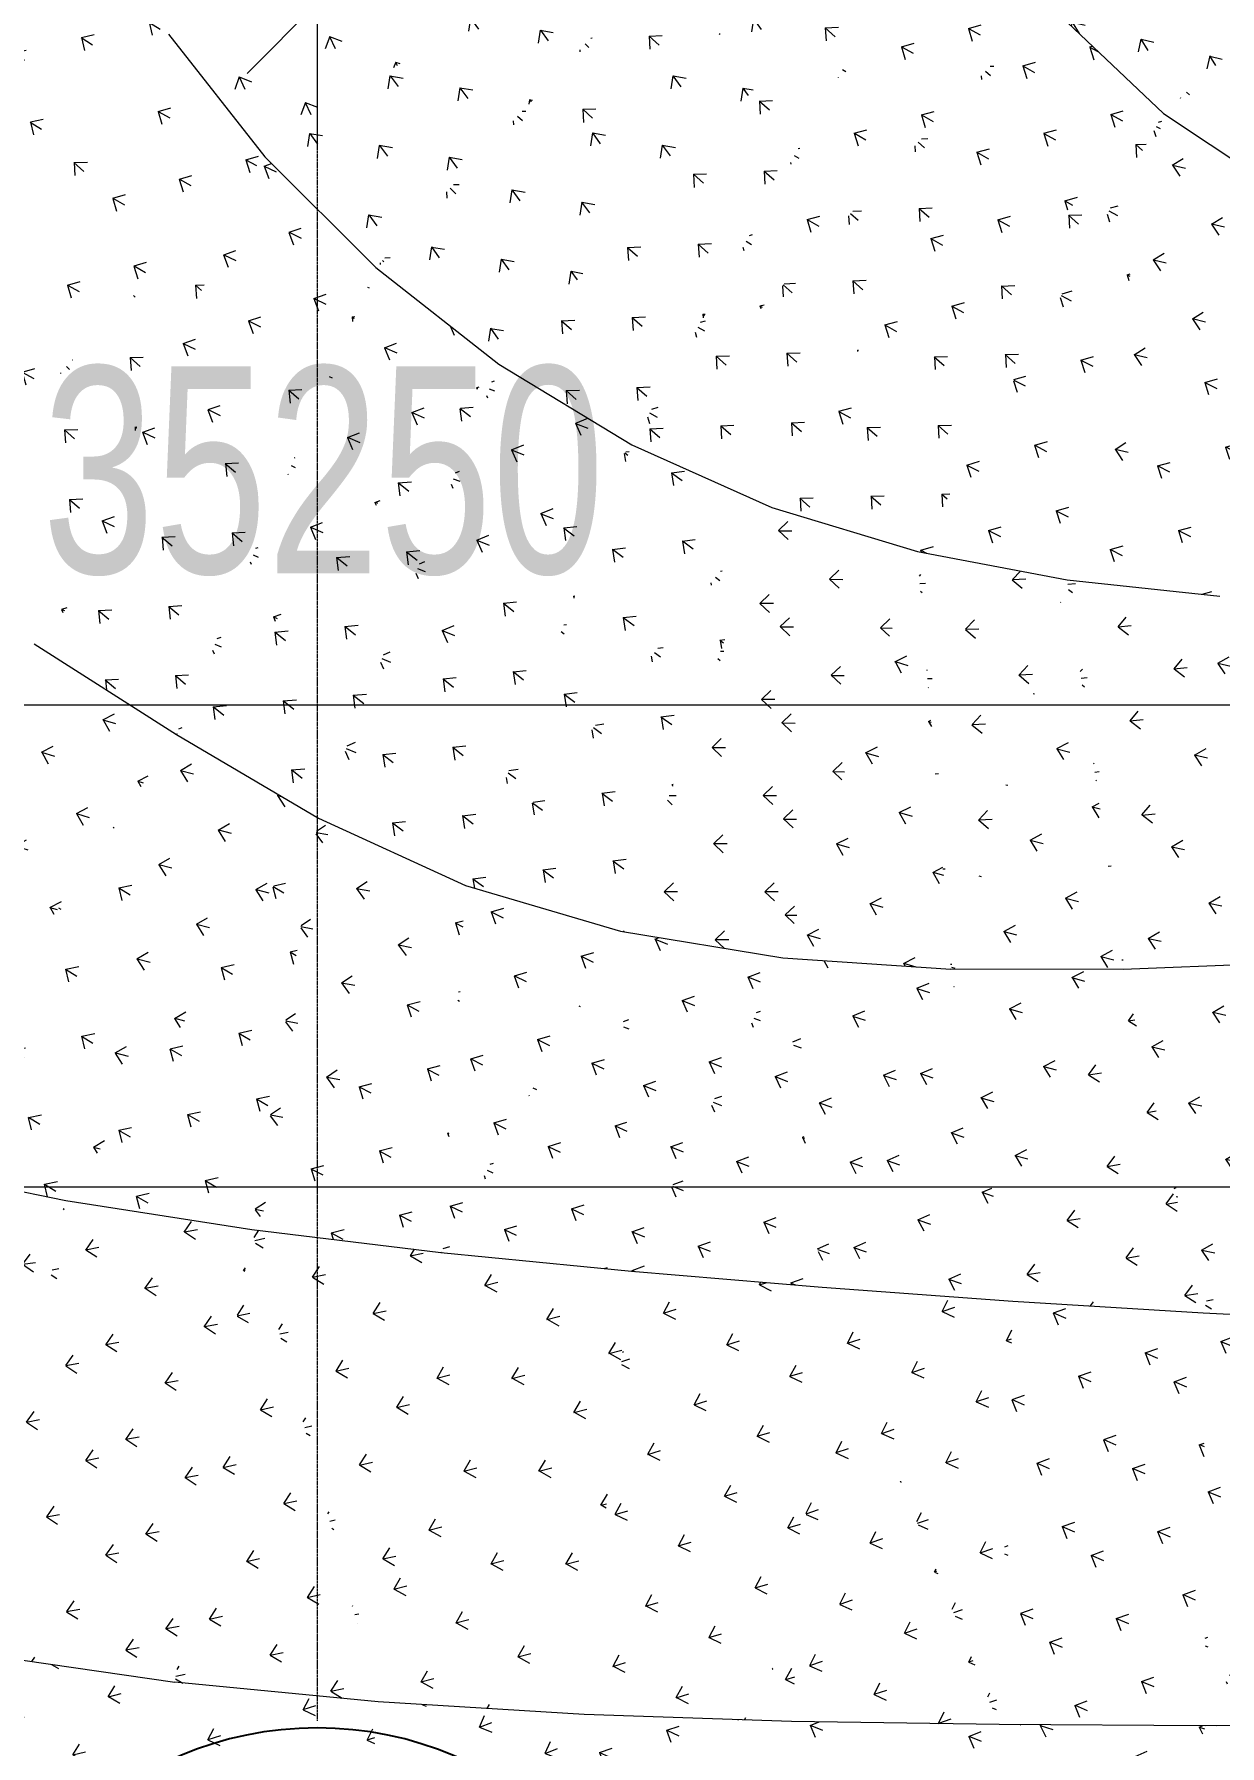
# Model space of a CAD drawing. Header units: millimetres. Extents: x 15878 to 679837, y -72324 to 391440.
# Drawn here: x 57305 to 61535, y -18568 to -12462 of the extents above; entities that cross this region are included whole.
import ezdxf

# ---------------------------------------------------------------- set-up
doc = ezdxf.new("R2010")
doc.units = ezdxf.units.MM
doc.linetypes.add('Grid Line__1_200_', pattern=[10.5, 6, -1.5, 1.5, -1.5])
for name, color, linetype, lineweight in [('A-ANNO-DIMS', 211, 'Continuous', 5), ('A-ANNO-DIMS-500', 211, 'Continuous', 5), ('A-ANNO-NOTE', 131, 'Continuous', 25), ('A-FLOR', 192, 'Continuous', 5), ('A-FLOR-PATT', 8, 'Continuous', 5), ('S-GRID', 1, 'Continuous', 5)]:
    doc.layers.add(name, color=color, linetype=linetype, lineweight=lineweight)
doc.styles.add('Arial', font='arial.ttf', dxfattribs={"width": 0.7, "height": 737.649701})
doc.dimstyles.new('Linear_-_1_5mm_Arial', dxfattribs={"dimscale": 304.8, "dimtxt": 750, "dimasz": 1.64042, "dimexe": 1.64042, "dimexo": 0.0625, "dimgap": 0.82021, "dimtad": 1, "dimdec": 0, "dimzin": 0, "dimdsep": 46, "dimtxsty": 'Arial', "dimblk1": 'OBLIQUE', "dimblk2": 'OBLIQUE', "dimsah": 1, "dimcen": 0.09, "dimadec": 0, "dimazin": 0, "dimtfac": 1, "dimtdec": 4, "dimtix": 1, "dimtmove": 0, "dimatfit": 3, "dimfxl": 1.64042, "dimfxlon": 1, "dimtvp": 1, "dimtolj": 1, "dimtzin": 0, "dimarcsym": 2})

# ---------------------------------------------------------------- blocks, each defined once
blk = doc.blocks.new('DIMBLOCK15-1_F')
at = {"layer": 'A-ANNO-DIMS-500'}
for p, q in [((40689.3, -14353.8), (40689.3, -15353.8)), ((40689.3, -14853.8), (40689.3, -14353.8)), ((75939.3, -14353.8), (75939.3, -15353.8)), ((75939.3, -14853.8), (75939.3, -14353.8)), ((40689.3, -14853.8), (40939.3, -14603.8)), ((75939.3, -14853.8), (76189.3, -14603.8)), ((40689.3, -14853.8), (40439.3, -15103.8)), ((40689.3, -14853.8), (75939.3, -14853.8)), ((75939.3, -14853.8), (75689.3, -15103.8))]:
    blk.add_line(p, q, dxfattribs=at)
at = {"layer": 'A-ANNO-DIMS-500', "color": 0, "insert": (57333.5, -13646.9), "char_height": 737.65, "width": 2353.846, "attachment_point": 1, "line_spacing_factor": 0.938532, "style": 'Arial'}
blk.add_mtext('35250', dxfattribs=at)
blk = doc.blocks.new('_Oblique')
at = {"color": 0, "linetype": 'ByBlock', "lineweight": -2}
blk.add_line((-0.5, -0.5), (0.5, 0.5), dxfattribs=at)
blk = doc.blocks.new('DIMBLOCK19-1_F')
at = {"layer": 'A-ANNO-DIMS-500'}
for p, q in [((49501.8, -11851.2), (49501.8, -12851.2)), ((49501.8, -12351.2), (49501.8, -11851.2)), ((58314.3, -11851.2), (58314.3, -12851.2)), ((58314.3, -12351.2), (58314.3, -11851.2)), ((49501.8, -12351.2), (49751.8, -12101.2)), ((58314.3, -12351.2), (58564.3, -12101.2)), ((49501.8, -12351.2), (49251.8, -12601.2)), ((49501.8, -12351.2), (58314.3, -12351.2)), ((58314.3, -12351.2), (58064.3, -12601.2))]:
    blk.add_line(p, q, dxfattribs=at)
at = {"layer": 'A-ANNO-DIMS-500', "color": 0, "insert": (53400.4, -11144.3), "char_height": 737.65, "width": 1218.462, "attachment_point": 1, "line_spacing_factor": 0.938532, "style": 'Arial'}
blk.add_mtext('EQ', dxfattribs=at)
blk = doc.blocks.new('DIMBLOCK20-1_F')
at = {"layer": 'A-ANNO-DIMS-500'}
for p, q in [((58314.3, -11851.2), (58314.3, -12851.2)), ((58314.3, -12351.2), (58314.3, -11851.2)), ((67126.8, -11851.2), (67126.8, -12851.2)), ((67126.8, -12351.2), (67126.8, -11851.2)), ((58314.3, -12351.2), (58564.3, -12101.2)), ((67126.8, -12351.2), (67376.8, -12101.2)), ((58314.3, -12351.2), (58064.3, -12601.2)), ((58314.3, -12351.2), (67126.8, -12351.2)), ((67126.8, -12351.2), (66876.8, -12601.2))]:
    blk.add_line(p, q, dxfattribs=at)
at = {"layer": 'A-ANNO-DIMS-500', "color": 0, "insert": (62212.9, -11144.3), "char_height": 737.65, "width": 1218.462, "attachment_point": 1, "line_spacing_factor": 0.938532, "style": 'Arial'}
blk.add_mtext('EQ', dxfattribs=at)
blk = doc.blocks.new('DIMBLOCK22-1_F')
at = {"layer": 'A-ANNO-DIMS-500'}
for p, q in [((40689.3, -16073.8), (40689.3, -17073.8)), ((40689.3, -16573.8), (40689.3, -16073.8)), ((88339.3, -16073.8), (88339.3, -17073.8)), ((88339.3, -16573.8), (88339.3, -16073.8)), ((40689.3, -16573.8), (40939.3, -16323.8)), ((88339.3, -16573.8), (88589.3, -16323.8)), ((40689.3, -16573.8), (40439.3, -16823.8)), ((40689.3, -16573.8), (88339.3, -16573.8)), ((88339.3, -16573.8), (88089.3, -16823.8))]:
    blk.add_line(p, q, dxfattribs=at)
at = {"layer": 'A-ANNO-DIMS-500', "color": 0, "insert": (63533.5, -15366.9), "char_height": 737.65, "width": 2353.846, "attachment_point": 1, "line_spacing_factor": 0.938532, "style": 'Arial'}
blk.add_mtext('47650', dxfattribs=at)
blk = doc.blocks.new('DLN_Generic Grid Head - Scale-1_500-2074307-1_F')
at = {"layer": 'A-ANNO-NOTE'}
for start, end in [(360, 180), (180, 360)]:
    blk.add_arc((0, 2.5), 2.5, start, end, dxfattribs=at)

msp = doc.modelspace()

# ---------------------------------------------------------------- hatches: boundary and pattern name
at = {"layer": 'A-FLOR-PATT'}
h = msp.add_hatch(dxfattribs=at)
h.set_pattern_fill('FP_1399', color=256, style=0, pattern_type=2)
h.set_pattern_definition([(301.924, (63306.94, 44218.64), (245.3747, -60.5412), [47.563, -311.178]), (257.144, (63306.94, 44218.64), (245.376, -60.5391), [46.915, -203.298]), (346.141, (63306.94, 44218.64), (55.6718, 243.9413), [47.387, -205.346])])
h.paths.add_polyline_path([(61333.5, -12744.9), (63143.5, -11065.3), (60923.2, -12356)], flags=0)
h = msp.add_hatch(dxfattribs=at)
h.set_pattern_fill('FP_1398', color=256, style=0, pattern_type=2)
h.set_pattern_definition([(314.278, (49215.55, 47742.82), (252.376, -6.7198), [47.579, -311.285]), (269.58, (49215.55, 47742.82), (252.3755, -6.7162), [46.916, -203.303]), (358.475, (49215.55, 47742.82), (1.8376, 250.2127), [47.337, -205.128])])
h.paths.add_polyline_path([(61794.2, -13050.3), (63143.5, -11065.3), (61333.5, -12744.9)], flags=0)
h = msp.add_hatch(dxfattribs=at)
h.set_pattern_fill('FP_1269', color=256, style=0, pattern_type=2)
h.set_pattern_definition([(294.571, (71119.71, 44145.12), (235.8405, -91.0594), [47.578, -311.275]), (249.79, (71119.7, 44145.12), (235.8416, -91.0564), [47.013, -203.723]), (338.888, (71119.7, 44145.12), (86.6236, 235.2974), [47.402, -205.408])])
h.paths.add_polyline_path([(58127.9, -12898.8), (60296.6, -11402.4), (57784.3, -12461.6)], flags=0)
h = msp.add_hatch(dxfattribs=at)
h.set_pattern_fill('FP_1274', color=256, style=0, pattern_type=2)
h.set_pattern_definition([(305.952, (58360.53, 49290.75), (248.826, -42.56957), [47.603, -311.44]), (261.284, (58360.53, 49290.75), (248.8253, -42.5718), [47.058, -203.919]), (350.291, (58360.53, 49290.75), (38.0327, 248.0782), [47.333, -205.108])])
h.paths.add_polyline_path([(58523.5, -13293.5), (60296.6, -11402.4), (58127.9, -12898.8)], flags=0)
h = msp.add_hatch(dxfattribs=at)
h.set_pattern_fill('FP_1272', color=256, style=0, pattern_type=2)
h.set_pattern_definition([(317.05, (43473.82, 53052.17), (249.8257, 8.40606), [47.532, -310.975]), (272.851, (43473.82, 53052.17), (249.826, 8.4075), [47.436, -205.556]), (1.927, (43473.82, 53052.17), (-12.5817, 252.6788), [46.869, -203.099])])
h.paths.add_polyline_path([(58523.5, -13293.5), (60574, -11902.2), (60296.6, -11402.4), (58893.6, -12898.8)], flags=0)
h = msp.add_hatch(dxfattribs=at)
h.set_pattern_fill('FP_1273', color=256, style=0, pattern_type=2)
h.set_pattern_definition([(305.976, (58494.61, 47911.88), (248.98, -43.38837), [47.545, -311.064]), (261.176, (58494.6, 47911.88), (248.9802, -43.388), [46.833, -202.944]), (350.115, (58494.6, 47911.88), (38.315, 246.8217), [47.387, -205.345])])
h.paths.add_polyline_path([(58962.6, -13638.4), (60574, -11902.2), (58523.5, -13293.5), (58954.9, -13632.4)], flags=0)
h = msp.add_hatch(dxfattribs=at)
h.set_pattern_fill('FP_1235', color=256, style=0, pattern_type=2)
h.set_pattern_definition([(318.463, (43760.83, 50649.28), (251.92, 11.56396), [47.59, -311.356]), (273.842, (43760.83, 50649.28), (251.9203, 11.564), [46.902, -203.242]), (2.628, (43760.83, 50649.28), (-16.7603, 249.582), [47.285, -204.901])])
h.paths.add_polyline_path([(59436.6, -13926.3), (60574, -11902.2), (58962.6, -13638.4)], flags=0)
h = msp.add_hatch(dxfattribs=at)
h.set_pattern_fill('FP_1270', color=256, style=0, pattern_type=2)
h.set_pattern_definition([(330.257, (26801.15, 50979.54), (239.4758, 65.397), [47.432, -310.324]), (286.327, (26801.15, 50979.54), (239.4752, 65.3963), [47.454, -205.636]), (15.274, (26801.15, 50979.54), (-71.1485, 242.8844), [46.546, -201.699])])
h.paths.add_polyline_path([(59436.6, -13926.3), (60923.2, -12356), (60574, -11902.2), (59598.4, -13638.4)], flags=0)
h = msp.add_hatch(dxfattribs=at)
h.set_pattern_fill('FP_1079', color=256, style=0, pattern_type=2)
h.set_pattern_definition([(327.685, (29768.66, 55014.03), (241.8779, 55.18665), [47.37, -309.918]), (283.714, (29768.66, 55014.03), (241.87776, 55.1887), [47.514, -205.893]), (12.853, (29768.66, 55014.03), (-60.0766, 246.1823), [46.518, -201.576])])
h.paths.add_polyline_path([(56216.1, -14056.2), (57784.3, -12461.6), (57501, -11989.2), (56335.2, -13864.6)], flags=0)
h = msp.add_hatch(dxfattribs=at)
h.set_pattern_fill('FP_1234', color=256, style=0, pattern_type=2)
h.set_pattern_definition([(318.587, (44468.94, 48832.94), (252.26574, 10.71755), [47.499, -310.758]), (273.791, (44468.94, 48832.94), (252.2663, 10.7186), [46.545, -201.696]), (2.433, (44468.94, 48832.94), (-16.4129, 247.6985), [47.343, -205.151])])
h.paths.add_polyline_path([(59936.9, -14149.9), (60923.2, -12356), (59436.6, -13926.3), (59852.6, -14112.2)], flags=0)
h = msp.add_hatch(dxfattribs=at)
h.set_pattern_fill('FP_1271', color=256, style=0, pattern_type=2)
h.set_pattern_definition([(331.091, (26284.85, 49160.07), (238.90276, 67.40053), [47.529, -310.96]), (287.288, (26284.85, 49160.07), (238.9024, 67.3997), [47.267, -204.823]), (15.755, (26284.85, 49160.07), (-74.9145, 240.7006), [46.543, -201.685])])
h.paths.add_polyline_path([(59936.9, -14149.9), (61333.5, -12744.9), (60923.2, -12356), (60059.8, -13926.3)], flags=0)
h = msp.add_hatch(dxfattribs=at)
h.set_pattern_fill('FP_1076', color=256, style=0, pattern_type=2)
h.set_pattern_definition([(317.389, (45910.45, 52209.38), (252.5053, 5.7836), [47.509, -310.829]), (272.587, (45910.45, 52209.38), (252.5051, 5.78705), [46.62, -202.018]), (1.313, (45910.45, 52209.38), (-11.2235, 248.384), [47.357, -205.215])])
h.paths.add_polyline_path([(56779, -14324.1), (57784.3, -12461.6), (56216.1, -14056.2), (56469.9, -14177)], flags=0)
h = msp.add_hatch(dxfattribs=at)
h.set_pattern_fill('FP_1080', color=256, style=0, pattern_type=2)
h.set_pattern_definition([(331.101, (25601.58, 52727.86), (237.321, 68.6641), [47.387, -310.026]), (287.386, (25601.58, 52727.86), (237.3219, 68.6615), [47.428, -205.519]), (16.137, (25601.58, 52727.86), (-75.5858, 241.38985), [46.323, -200.732])])
h.paths.add_polyline_path([(56779, -14324.1), (58127.9, -12898.8), (57784.3, -12461.6), (56923.6, -14056.2)], flags=0)
h = msp.add_hatch(dxfattribs=at)
h.set_pattern_fill('FP_1233', color=256, style=0, pattern_type=2)
h.set_pattern_definition([(318.256, (46385.12, 46320.46), (252.8476, 7.4909), [47.283, -309.35]), (273.096, (46385.12, 46320.46), (252.8474, 7.493), [45.993, -199.304]), (1.697, (46385.12, 46320.46), (-13.2464, 244.93915), [47.43, -205.529])])
h.paths.add_polyline_path([(60456, -14306.9), (61333.5, -12744.9), (59936.9, -14149.9)], flags=0)
h = msp.add_hatch(dxfattribs=at)
h.set_pattern_fill('FP_1236', color=256, style=0, pattern_type=2)
h.set_pattern_definition([(332.858, (29255.56, 45994.37), (241.73618, 70.3552), [47.461, -310.513]), (288.198, (29255.56, 45994.37), (241.7367, 70.3526), [46.118, -199.846]), (16.227, (29255.56, 45994.37), (-76.8165, 233.6617), [47.206, -204.56])])
h.paths.add_polyline_path([(60989.8, -14408.1), (61333.5, -12744.9), (60456, -14306.9)], flags=0)
h = msp.add_hatch(dxfattribs=at)
h.set_pattern_fill('FP_1303', color=256, style=0, pattern_type=2)
h.set_pattern_definition([(346.744, (8729.86, 40168.48), (207.84524, 127.9806), [47.34, -309.718]), (303.651, (8729.86, 40168.48), (207.8467, 127.97935), [47.269, -204.832]), (31.622, (8729.86, 40168.48), (-139.6968, 209.8564), [45.766, -198.321])])
h.paths.add_polyline_path([(60989.8, -14408.1), (61794.2, -13050.3), (61333.5, -12744.9), (61010.7, -14306.9)], flags=0)
h = msp.add_hatch(dxfattribs=at)
h.set_pattern_fill('FP_1081', color=256, style=0, pattern_type=2)
h.set_pattern_definition([(318.564, (43705.07, 50906.52), (251.2502, 10.28), [47.569, -311.218]), (274.094, (43705.07, 50906.52), (251.25015, 10.2807), [46.566, -201.787]), (2.343, (43705.07, 50906.52), (-17.73, 247.7193), [47.149, -204.312])])
h.paths.add_polyline_path([(57305, -14636.5), (58127.9, -12898.8), (56779, -14324.1)], flags=0)
h = msp.add_hatch(dxfattribs=at)
h.set_pattern_fill('FP_1082', color=256, style=0, pattern_type=2)
h.set_pattern_definition([(334.112, (22214.34, 50482.88), (233.1808, 80.0547), [47.433, -310.329]), (290.573, (22214.34, 50482.88), (233.1816, 80.0525), [47.316, -205.037]), (18.948, (22214.34, 50482.88), (-88.6785, 236.2582), [46.226, -200.314])])
h.paths.add_polyline_path([(57305, -14636.5), (58523.5, -13293.5), (58127.9, -12898.8), (57453, -14324.1)], flags=0)
h = msp.add_hatch(dxfattribs=at)
h.set_pattern_fill('FP_1241', color=256, style=0, pattern_type=2)
h.set_pattern_definition([(332.815, (31718.5, 43282.46), (242.71804, 67.50666), [47.255, -309.166]), (287.884, (31718.5, 43282.46), (242.7197, 67.5027), [45.382, -196.657]), (15.542, (31718.5, 43282.46), (-74.3283, 230.3438), [47.237, -204.694])])
h.paths.add_polyline_path([(61534.6, -14466.3), (61794.2, -13050.3), (60989.8, -14408.1)], flags=0)
h = msp.add_hatch(dxfattribs=at)
h.set_pattern_fill('FP_1053', color=256, style=0, pattern_type=2)
h.set_pattern_definition([(319.821, (41693.83, 49830.26), (250.172, 15.2881), [47.592, -311.366]), (275.572, (41693.83, 49830.26), (250.1716, 15.289), [46.51, -201.542]), (3.497, (41693.83, 49830.26), (-24.0836, 246.8797), [46.995, -203.644])])
h.paths.add_polyline_path([(57812.2, -14959.4), (58523.5, -13293.5), (57305, -14636.5), (57784.3, -14941.6)], flags=0)
h = msp.add_hatch(dxfattribs=at)
h.set_pattern_fill('FP_1077', color=256, style=0, pattern_type=2)
h.set_pattern_definition([(336.464, (19865.4, 48595.49), (230.22635, 88.5711), [47.502, -310.778]), (292.983, (19865.4, 48595.5), (230.227, 88.5685), [47.178, -204.438]), (21.042, (19865.4, 48595.5), (-98.2462, 231.643), [46.252, -200.424])])
h.paths.add_polyline_path([(57812.2, -14959.4), (58962.6, -13638.4), (58523.5, -13293.5), (57950.1, -14636.5)], flags=0)
h = msp.add_hatch(dxfattribs=at)
h.set_pattern_fill('FP_1055', color=256, style=0, pattern_type=2)
h.set_pattern_definition([(321.12, (40143.99, 48945.36), (249.67717, 20.44518), [47.583, -311.309]), (276.893, (40143.99, 48945.36), (249.6772, 20.4429), [46.408, -201.1]), (4.681, (40143.99, 48945.36), (-29.7057, 245.7184), [46.971, -203.542])])
h.paths.add_polyline_path([(58319, -15258.3), (58962.6, -13638.4), (57812.2, -14959.4)], flags=0)
h = msp.add_hatch(dxfattribs=at)
h.set_pattern_fill('FP_1074', color=256, style=0, pattern_type=2)
h.set_pattern_definition([(338.197, (18465.63, 47088.49), (228.495, 94.5486), [47.571, -311.229]), (294.67, (18465.63, 47088.49), (228.4956, 94.5489), [47.005, -203.689]), (22.48, (18465.63, 47088.49), (-104.6404, 227.8113), [46.366, -200.919])])
h.paths.add_polyline_path([(58319, -15258.3), (59436.6, -13926.3), (58962.6, -13638.4), (58437.8, -14959.4)], flags=0)
h = msp.add_hatch(dxfattribs=at)
h.set_pattern_fill('FP_1057', color=256, style=0, pattern_type=2)
h.set_pattern_definition([(322.524, (39191.85, 48060.31), (249.79456, 25.84365), [47.521, -310.907]), (278.087, (39191.85, 48060.3), (249.7941, 25.8462), [46.195, -200.177]), (5.907, (39191.85, 48060.3), (-34.6581, 243.9224), [47.086, -204.041])])
h.paths.add_polyline_path([(58843.4, -15499.2), (59436.6, -13926.3), (58319, -15258.3)], flags=0)
h = msp.add_hatch(dxfattribs=at)
h.set_pattern_fill('FP_1075', color=256, style=0, pattern_type=2)
h.set_pattern_definition([(323.43, (38076.3, 47884.96), (249.30034, 29.8193), [47.526, -310.94]), (279.01, (38076.3, 47884.96), (249.3004, 29.8181), [46.207, -200.23]), (6.82, (38076.3, 47884.96), (-38.5915, 243.3965), [47.077, -204])])
h.paths.add_polyline_path([(58843.4, -15499.2), (59936.9, -14149.9), (59436.6, -13926.3)], flags=0)
h = msp.add_hatch(dxfattribs=at)
h.set_pattern_fill('FP_1054', color=256, style=0, pattern_type=2)
h.set_pattern_definition([(324.094, (38726.23, 46995.68), (250.0216, 31.80206), [47.369, -309.907]), (279.265, (38726.23, 46995.68), (250.021, 31.8055), [45.847, -198.671]), (7.249, (38726.23, 46995.68), (-39.3649, 241.3288), [47.257, -204.779])])
h.paths.add_polyline_path([(59396.9, -15661.9), (59936.9, -14149.9), (58843.4, -15499.2)], flags=0)
h = msp.add_hatch(dxfattribs=at)
h.set_pattern_fill('FP_1048', color=256, style=0, pattern_type=2)
h.set_pattern_definition([(0.047, (-3157.63, 33635.91), (176.4813, 171.60083), [47.562, -311.174]), (316.773, (-3157.63, 33635.9), (176.484, 171.5988), [46.899, -203.227]), (44.196, (-3157.63, 33635.9), (-182.25315, 171.309), [46.154, -200.001])])
h.paths.add_polyline_path([(59976, -15756.8), (59936.9, -14149.9), (59396.9, -15661.9), (59936.9, -15750.4)], flags=0)
h = msp.add_hatch(dxfattribs=at)
h.set_pattern_fill('FP_1088', color=256, style=0, pattern_type=2)
h.set_pattern_definition([(359.349, (-3435.03, 33109.48), (175.91912, 169.40617), [47.428, -310.296]), (316.341, (-3435.03, 33109.48), (175.91706, 169.40924), [47.113, -204.157]), (43.92, (-3435.03, 33109.48), (-181.7835, 173.46896), [45.792, -198.433])])
h.paths.add_polyline_path([(59976, -15756.8), (60456, -14306.9), (59936.9, -14149.9), (59969.7, -15499.2)], flags=0)
h = msp.add_hatch(dxfattribs=at)
h.set_pattern_fill('FP_1049', color=256, style=0, pattern_type=2)
h.set_pattern_definition([(343.558, (17204.42, 42332.24), (224.03075, 111.76473), [47.497, -310.748]), (299.288, (17204.42, 42332.24), (224.0309, 111.7634), [45.826, -198.58]), (26.513, (17204.42, 42332.24), (-119.56215, 213.1653), [46.943, -203.419])])
h.paths.add_polyline_path([(60575.4, -15797.5), (60456, -14306.9), (59976, -15756.8), (60456, -15789.4)], flags=0)
h = msp.add_hatch(dxfattribs=at)
h.set_pattern_fill('FP_1089', color=256, style=0, pattern_type=2)
h.set_pattern_definition([(2.415, (-5205.64, 29662.5), (167.2172, 177.42765), [47.478, -310.621]), (319.572, (-5205.64, 29662.5), (167.2197, 177.42584), [46.938, -203.398]), (46.697, (-5205.64, 29662.5), (-190.5632, 162.3389), [45.714, -198.094])])
h.paths.add_polyline_path([(60575.4, -15797.5), (60989.8, -14408.1), (60456, -14306.9), (60572.1, -15756.8)], flags=0)
h = msp.add_hatch(dxfattribs=at)
h.set_pattern_fill('FP_1051', color=256, style=0, pattern_type=2)
h.set_pattern_definition([(345.581, (16173.53, 40475.5), (220.57757, 118.47875), [47.437, -310.354]), (301.247, (16173.53, 40475.5), (220.57745, 118.4796), [45.524, -197.269]), (28.242, (16173.53, 40475.5), (-125.944, 207.5717), [46.947, -203.436])])
h.paths.add_polyline_path([(61190, -15798.3), (60989.8, -14408.1), (60575.4, -15797.5), (60989.8, -15798)], flags=0)
h = msp.add_hatch(dxfattribs=at)
h.set_pattern_fill('FP_1093', color=256, style=0, pattern_type=2)
h.set_pattern_definition([(5.704, (-7130.6, 25835.13), (156.89255, 185.5763), [47.491, -310.71]), (323.071, (-7130.6, 25835.13), (156.8917, 185.57686), [46.802, -202.811]), (49.788, (-7130.6, 25835.13), (-199.5357, 149.9733), [45.564, -197.445])])
h.paths.add_polyline_path([(61190, -15798.3), (61534.6, -14466.3), (60989.8, -14408.1), (61147.6, -15504)], flags=0)
h = msp.add_hatch(dxfattribs=at)
h.set_pattern_fill('FP_1050', color=256, style=0, pattern_type=2)
h.set_pattern_definition([(347.786, (14696.53, 38403.03), (216.1569, 125.78736), [47.41, -310.178]), (303.501, (14696.53, 38403.03), (216.1575, 125.7854), [45.295, -196.277]), (30.196, (14696.53, 38403.03), (-133.3369, 201.4404), [46.892, -203.2])])
h.paths.add_polyline_path([(61190, -15798.3), (61814.5, -15772.8), (61534.6, -14466.3), (61196.6, -15772.8)], flags=0)
h = msp.add_hatch(dxfattribs=at)
h.set_pattern_fill('FP_932', color=256, style=0, pattern_type=2)
h.set_pattern_definition([(343.169, (11096.4, 48005.98), (218.6675, 115.4912), [47.499, -310.763]), (299.543, (11096.4, 48005.98), (218.66725, 115.49234), [47.248, -204.74]), (27.841, (11096.4, 48005.98), (-124.2478, 219.2259), [46.367, -200.925])])
h.paths.add_polyline_path([(56769.7, -16491.7), (57812.2, -14959.4), (57305, -14636.5), (56779, -16459.3)], flags=0)
h = msp.add_hatch(dxfattribs=at)
h.set_pattern_fill('FP_888', color=256, style=0, pattern_type=2)
h.set_pattern_definition([(328.357, (33027.43, 50313.26), (247.08156, 51.24765), [47.382, -309.998]), (283.466, (33027.43, 50313.26), (247.082, 51.2464), [46.029, -199.459]), (11.718, (33027.43, 50313.26), (-57.1691, 238.7388), [47.314, -205.027])])
h.paths.add_polyline_path([(57418.1, -16622.4), (57812.2, -14959.4), (56769.7, -16491.7), (57353.5, -16609.3)], flags=0)
h = msp.add_hatch(dxfattribs=at)
h.set_pattern_fill('FP_930', color=256, style=0, pattern_type=2)
h.set_pattern_definition([(345.562, (8672.6, 44729.61), (212.1405, 123.35225), [47.454, -310.468]), (302.315, (8672.6, 44729.6), (212.1417, 123.3495), [47.167, -204.389]), (30.176, (8672.6, 44729.6), (-134.47566, 212.5944), [46.012, -199.384])])
h.paths.add_polyline_path([(57418.1, -16622.4), (58319, -15258.3), (57812.2, -14959.4), (57421.2, -16609.3)], flags=0)
h = msp.add_hatch(dxfattribs=at)
h.set_pattern_fill('FP_878', color=256, style=0, pattern_type=2)
h.set_pattern_definition([(329.952, (32625.44, 47606.15), (245.7774, 55.9377), [47.277, -309.306]), (285.012, (32625.44, 47606.15), (245.777, 55.9375), [45.52, -197.253]), (12.822, (32625.44, 47606.15), (-62.88426, 234.4877), [47.262, -204.801])])
h.paths.add_polyline_path([(58081.8, -16725.7), (58319, -15258.3), (57418.1, -16622.4), (57806.8, -16682.9)], flags=0)
h = msp.add_hatch(dxfattribs=at)
h.set_pattern_fill('FP_931', color=256, style=0, pattern_type=2)
h.set_pattern_definition([(349.346, (5706.16, 40128.42), (202.5902, 135.05066), [47.456, -310.478]), (306.55, (5706.16, 40128.42), (202.5912, 135.049), [46.966, -203.521]), (33.688, (5706.16, 40128.42), (-149.17215, 201.2254), [45.652, -197.826])])
h.paths.add_polyline_path([(58081.8, -16725.7), (58843.4, -15499.2), (58319, -15258.3), (58098.5, -16622.4)], flags=0)
h = msp.add_hatch(dxfattribs=at)
h.set_pattern_fill('FP_879', color=256, style=0, pattern_type=2)
h.set_pattern_definition([(332.325, (31470.08, 44590.43), (243.3749, 63.5517), [47.195, -308.774]), (287.433, (31470.08, 44590.43), (243.3736, 63.5535), [44.982, -194.92]), (14.635, (31470.08, 44590.43), (-71.87156, 228.883), [47.163, -204.372])])
h.paths.add_polyline_path([(58756.1, -16807.7), (58843.4, -15499.2), (58081.8, -16725.7), (58531.7, -16780.4)], flags=0)
h = msp.add_hatch(dxfattribs=at)
h.set_pattern_fill('FP_933', color=256, style=0, pattern_type=2)
h.set_pattern_definition([(333.786, (27572.17, 43019.63), (238.67997, 69.3686), [47.52, -310.896]), (290, (27572.17, 43019.63), (238.67965, 69.3687), [45.432, -196.871]), (16.206, (27572.17, 43019.63), (-82.8734, 227.6901), [46.604, -201.952])])
h.paths.add_polyline_path([(58756.1, -16807.7), (59396.9, -15661.9), (58843.4, -15499.2), (58761.6, -16725.7)], flags=0)
h = msp.add_hatch(dxfattribs=at)
h.set_pattern_fill('FP_882', color=256, style=0, pattern_type=2)
h.set_pattern_definition([(335.278, (29189.68, 41950.88), (239.63274, 73.9351), [47.19, -308.738]), (290.585, (29189.68, 41950.88), (239.6326, 73.9357), [44.622, -193.362]), (17.147, (29189.68, 41950.88), (-83.6749, 222.7893), [47.021, -203.758])])
h.paths.add_polyline_path([(59435.8, -16874.4), (59396.9, -15661.9), (58756.1, -16807.7), (59396.9, -16870.6)], flags=0)
h = msp.add_hatch(dxfattribs=at)
h.set_pattern_fill('FP_934', color=256, style=0, pattern_type=2)
h.set_pattern_definition([(337.757, (25216.27, 40566.6), (234.34578, 83.85037), [47.416, -310.215]), (293.796, (25216.27, 40566.6), (234.3452, 83.8502), [44.924, -194.671]), (19.687, (25216.27, 40566.6), (-96.6702, 219.22705), [46.668, -202.227])])
h.paths.add_polyline_path([(59435.8, -16874.4), (59976, -15756.8), (59396.9, -15661.9), (59433.7, -16807.7)], flags=0)
h = msp.add_hatch(dxfattribs=at)
h.set_pattern_fill('FP_881', color=256, style=0, pattern_type=2)
h.set_pattern_definition([(338.436, (25859.4, 39998.65), (234.65686, 85.9543), [47.261, -309.202]), (294.057, (25859.4, 39998.65), (234.6554, 85.9563), [44.551, -193.055]), (20.118, (25859.4, 39998.65), (-96.8589, 216.968), [46.857, -203.047])])
h.paths.add_polyline_path([(60116.4, -16931.6), (59976, -15756.8), (59435.8, -16874.4), (60006.8, -16922.4)], flags=0)
h = msp.add_hatch(dxfattribs=at)
h.set_pattern_fill('FP_887', color=256, style=0, pattern_type=2)
h.set_pattern_definition([(341.543, (22126.99, 39090.13), (228.9236, 98.54967), [47.349, -309.779]), (297.431, (22126.99, 39090.13), (228.9233, 98.5508), [44.704, -193.716]), (23.292, (22126.99, 39090.13), (-109.83685, 211.6127), [46.732, -202.503])])
h.paths.add_polyline_path([(60116.4, -16931.6), (60575.4, -15797.5), (59976, -15756.8), (60077.9, -16609.3)], flags=0)
h = msp.add_hatch(dxfattribs=at)
h.set_pattern_fill('FP_880', color=256, style=0, pattern_type=2)
h.set_pattern_definition([(341.502, (21911.92, 38729.9), (228.91, 98.42134), [47.358, -309.839]), (297.416, (21911.92, 38729.9), (228.9089, 98.425), [44.726, -193.813]), (23.266, (21911.92, 38729.9), (-109.8335, 211.74896), [46.72, -202.452])])
h.paths.add_polyline_path([(60796.5, -16981.1), (60575.4, -15797.5), (60116.4, -16931.6), (60747.2, -16977.5)], flags=0)
h = msp.add_hatch(dxfattribs=at)
h.set_pattern_fill('FP_889', color=256, style=0, pattern_type=2)
h.set_pattern_definition([(344.811, (18581.17, 38290.65), (223.03227, 111.91834), [47.338, -309.709]), (300.607, (18581.17, 38290.65), (223.0313, 111.9215), [44.761, -193.963]), (26.648, (18581.17, 38290.65), (-121.54345, 205.4656), [46.788, -202.75])])
h.paths.add_polyline_path([(60796.5, -16981.1), (61190, -15798.3), (60575.4, -15797.5), (60747.2, -16717.1)], flags=0)
h = msp.add_hatch(dxfattribs=at)
h.set_pattern_fill('FP_883', color=256, style=0, pattern_type=2)
h.set_pattern_definition([(9.47, (-9984.25, 20620.12), (142.82752, 192.7352), [47.419, -310.236]), (327.474, (-9984.25, 20620.12), (142.82634, 192.7359), [46.69, -202.322]), (53.46, (-9984.25, 20620.12), (-209.9544, 133.88835), [44.979, -194.91])])
h.paths.add_polyline_path([(61475.9, -17023), (61190, -15798.3), (60796.5, -16981.1), (61190, -17005.4)], flags=0)
h = msp.add_hatch(dxfattribs=at)
h.set_pattern_fill('FP_891', color=256, style=0, pattern_type=2)
h.set_pattern_definition([(347.514, (14935.17, 37734.19), (217.15996, 123.343), [47.372, -309.93]), (303.285, (14935.17, 37734.2), (217.1611, 123.3408), [44.992, -194.965]), (29.595, (14935.17, 37734.2), (-131.68856, 200.5933), [46.827, -202.917])])
h.paths.add_polyline_path([(61475.9, -17023), (61814.5, -15772.8), (61190, -15798.3), (61379.4, -16609.3)], flags=0)
h = msp.add_hatch(dxfattribs=at)
h.set_pattern_fill('FP_899', color=256, style=0, pattern_type=2)
h.set_pattern_definition([(11.25, (-12160.4, 19361.36), (136.56055, 198.27443), [47.404, -310.14]), (329.026, (-12160.4, 19361.36), (136.5605, 198.2751), [46.823, -202.901]), (55.443, (-12160.4, 19361.36), (-214.1135, 128.5206), [45.141, -195.611])])
h.paths.add_polyline_path([(62154.8, -17057.6), (61814.5, -15772.8), (61475.9, -17023), (61814.5, -17040.3)], flags=0)
h = msp.add_hatch(dxfattribs=at)
h.set_pattern_fill('FP_748', color=256, style=0, pattern_type=2)
h.set_pattern_definition([(8.252, (-13729.48, 30461.14), (147.10186, 195.9014), [47.379, -309.977]), (325.004, (-13729.48, 30461.14), (147.1009, 195.90254), [47.277, -204.868]), (53.097, (-13729.48, 30461.14), (-206.5541, 144.61256), [45.934, -199.048])])
h.paths.add_polyline_path([(57097, -18238.8), (57418.1, -16622.4), (56769.7, -16491.7), (57011.1, -17780.2)], flags=0)
h = msp.add_hatch(dxfattribs=at)
h.set_pattern_fill('FP_708', color=256, style=0, pattern_type=2)
h.set_pattern_definition([(10.363, (-15367.99, 28100.44), (140.10123, 201.13592), [47.403, -310.133]), (327.113, (-15367.99, 28100.44), (140.1024, 201.1349), [47.247, -204.737]), (55.141, (-15367.99, 28100.44), (-211.6037, 136.821), [45.96, -199.16])])
h.paths.add_polyline_path([(57806.8, -18341.4), (57418.1, -16622.4), (57097, -18238.8), (57418.1, -18285.2)], flags=0)
h = msp.add_hatch(dxfattribs=at)
h.set_pattern_fill('FP_751', color=256, style=0, pattern_type=2)
h.set_pattern_definition([(10.308, (-15355.17, 28036.51), (140.08003, 200.95527), [47.388, -310.035]), (327.076, (-15355.17, 28036.51), (140.0806, 200.95554), [47.26, -204.795]), (55.12, (-15355.17, 28036.51), (-211.5719, 137.00154), [45.93, -199.031])])
h.paths.add_polyline_path([(57806.8, -18341.4), (58081.8, -16725.7), (57418.1, -16622.4), (57783.6, -18238.8)], flags=0)
h = msp.add_hatch(dxfattribs=at)
h.set_pattern_fill('FP_711', color=256, style=0, pattern_type=2)
h.set_pattern_definition([(12.486, (-16934.14, 25559.65), (132.6828, 206.07814), [47.413, -310.199]), (329.255, (-16934.14, 25559.65), (132.68156, 206.079), [47.226, -204.646]), (57.225, (-16934.14, 25559.65), (-216.4717, 128.7616), [45.956, -199.142])])
h.paths.add_polyline_path([(58531.7, -18411.7), (58081.8, -16725.7), (57806.8, -18341.4), (58081.8, -18368.1)], flags=0)
h = msp.add_hatch(dxfattribs=at)
h.set_pattern_fill('FP_752', color=256, style=0, pattern_type=2)
h.set_pattern_definition([(12.36, (-16911.26, 25428.78), (132.65555, 205.66427), [47.379, -309.977]), (329.169, (-16911.26, 25428.78), (132.6549, 205.6643), [47.257, -204.779]), (57.178, (-16911.26, 25428.78), (-216.4186, 129.16936), [45.888, -198.847])])
h.paths.add_polyline_path([(58531.7, -18411.7), (58756.1, -16807.7), (58081.8, -16725.7), (58512.9, -18341.4)], flags=0)
h = msp.add_hatch(dxfattribs=at)
h.set_pattern_fill('FP_710', color=256, style=0, pattern_type=2)
h.set_pattern_definition([(14.608, (-18427, 22833.21), (124.86374, 210.6569), [47.407, -310.159]), (331.419, (-18427, 22833.2), (124.8625, 210.6581), [47.219, -204.614]), (59.344, (-18427, 22833.2), (-221.1452, 120.47516), [45.916, -198.967])])
h.paths.add_polyline_path([(59266.6, -18456.1), (58756.1, -16807.7), (58531.7, -18411.7), (58756.1, -18425.3)], flags=0)
h = msp.add_hatch(dxfattribs=at)
h.set_pattern_fill('FP_750', color=256, style=0, pattern_type=2)
h.set_pattern_definition([(14.407, (-18386.76, 22642.87), (124.83894, 209.99264), [47.352, -309.797]), (331.282, (-18386.76, 22642.87), (124.83574, 209.9949), [47.267, -204.822]), (59.269, (-18386.76, 22642.87), (-221.079, 121.1308), [45.806, -198.493])])
h.paths.add_polyline_path([(59266.6, -18456.1), (59435.8, -16874.4), (58756.1, -16807.7), (59252.9, -18411.7)], flags=0)
h = msp.add_hatch(dxfattribs=at)
h.set_pattern_fill('FP_709', color=256, style=0, pattern_type=2)
h.set_pattern_definition([(16.745, (-19845.2, 19909.9), (116.6024, 214.87404), [47.385, -310.012]), (333.622, (-19845.2, 19909.9), (116.6001, 214.87484), [47.225, -204.64]), (61.514, (-19845.2, 19909.9), (-225.6412, 111.9006), [45.839, -198.634])])
h.paths.add_polyline_path([(60006.8, -18480.9), (59435.8, -16874.4), (59266.6, -18456.1), (59852.6, -18475.7)], flags=0)
h = msp.add_hatch(dxfattribs=at)
h.set_pattern_fill('FP_753', color=256, style=0, pattern_type=2)
h.set_pattern_definition([(16.464, (-19778.83, 19658.88), (116.5891, 213.9398), [47.303, -309.482]), (333.427, (-19778.83, 19658.88), (116.5901, 213.9393), [47.289, -204.92]), (61.411, (-19778.83, 19658.88), (-225.56686, 112.82295), [45.684, -197.962])])
h.paths.add_polyline_path([(60006.8, -18480.9), (60116.4, -16931.6), (59435.8, -16874.4), (59998, -18456.1)], flags=0)
h = msp.add_hatch(dxfattribs=at)
h.set_pattern_fill('FP_712', color=256, style=0, pattern_type=2)
h.set_pattern_definition([(18.891, (-21172.09, 16800.81), (107.9281, 218.6786), [47.344, -309.745]), (335.855, (-21172.09, 16800.8), (107.9306, 218.6766), [47.244, -204.725]), (63.731, (-21172.09, 16800.8), (-229.9258, 103.066), [45.724, -198.138])])
h.paths.add_polyline_path([(60747.2, -18492.5), (60116.4, -16931.6), (60006.8, -18480.9), (60116.4, -18482.6)], flags=0)
h = msp.add_hatch(dxfattribs=at)
h.set_pattern_fill('FP_719', color=256, style=0, pattern_type=2)
h.set_pattern_definition([(18.554, (-21076.47, 16510.69), (107.9441, 217.5542), [47.241, -309.072]), (335.618, (-21076.47, 16510.69), (107.9456, 217.554), [47.317, -205.038]), (63.61, (-21076.47, 16510.69), (-229.8477, 104.1779), [45.537, -197.325])])
h.paths.add_polyline_path([(60747.2, -18492.5), (60796.5, -16981.1), (60116.4, -16931.6), (60742.5, -18480.9)], flags=0)
h = msp.add_hatch(dxfattribs=at)
h.set_pattern_fill('FP_717', color=256, style=0, pattern_type=2)
h.set_pattern_definition([(336.461, (22982.3, 44623.54), (237.61486, 83.6725), [47.323, -309.609]), (291.61, (22982.3, 44623.54), (237.61564, 83.6707), [45.623, -197.702]), (19.399, (22982.3, 44623.54), (-89.6159, 226.2215), [47.234, -204.682])])
h.paths.add_polyline_path([(60747.2, -18492.5), (61475.9, -17023), (60796.5, -16981.1), (60747.5, -18480.9)], flags=0)
h = msp.add_hatch(dxfattribs=at)
h.set_pattern_fill('FP_720', color=256, style=0, pattern_type=2)
h.set_pattern_definition([(336.805, (23299.58, 44212.1), (237.6357, 84.81285), [47.215, -308.9]), (291.727, (23299.58, 44212.1), (237.637, 84.80956), [45.429, -196.858]), (19.641, (23299.58, 44212.1), (-89.6919, 225.0747), [47.31, -205.008])])
h.paths.add_polyline_path([(61484.1, -18496.2), (61475.9, -17023), (60747.2, -18492.5), (61475.9, -18496.2)], flags=0)
h = msp.add_hatch(dxfattribs=at)
h.set_pattern_fill('FP_734', color=256, style=0, pattern_type=2)
h.set_pattern_definition([(337.861, (21585.93, 43279.34), (235.4396, 88.94192), [47.329, -309.651]), (293.079, (21585.93, 43279.34), (235.4392, 88.9416), [45.546, -197.367]), (20.695, (21585.93, 43279.34), (-95.2213, 223.4709), [47.19, -204.489])])
h.paths.add_polyline_path([(61484.1, -18496.2), (62154.8, -17057.6), (61475.9, -17023), (61484.1, -18492.5)], flags=0)
h = msp.add_hatch(dxfattribs=at)
h.set_pattern_fill('FP_721', color=256, style=0, pattern_type=2)
h.set_pattern_definition([(338.207, (21901.09, 42864.15), (235.4544, 90.08046), [47.224, -308.96]), (293.197, (21901.1, 42864.15), (235.4557, 90.0789), [45.351, -196.519]), (20.936, (21901.1, 42864.15), (-95.2735, 222.3146), [47.268, -204.83])])
h.paths.add_polyline_path([(61484.1, -18496.2), (62217.3, -18493.1), (62154.8, -17057.6), (61485.5, -18493.1)], flags=0)
h = msp.add_hatch(dxfattribs=at)
h.set_pattern_fill('FP_588', color=256, style=0, pattern_type=2)
h.set_pattern_definition([(13.526, (-18785.43, 24401.43), (126.99992, 207.32085), [47.274, -309.292]), (330.572, (-18785.43, 24401.43), (126.99847, 207.32186), [47.291, -204.929]), (58.509, (-18785.43, 24401.43), (-219.6761, 123.9255), [45.586, -197.541])])
h.paths.add_polyline_path([(57577.7, -19843.2), (57806.8, -18341.4), (57097, -18238.8), (57500.7, -19586.3)], flags=0)
h = msp.add_hatch(dxfattribs=at)
h.set_pattern_fill('FP_543', color=256, style=0, pattern_type=2)
h.set_pattern_definition([(17.67, (-21487.56, 19864.23), (111.78743, 215.88883), [47.283, -309.35]), (334.729, (-21487.56, 19864.23), (111.7908, 215.88716), [47.278, -204.871]), (62.624, (-21487.56, 19864.23), (-228.0183, 107.6422), [45.584, -197.53])])
h.paths.add_polyline_path([(58403.6, -19896.8), (57806.8, -18341.4), (57577.7, -19843.2), (57806.8, -19858.1)], flags=0)
h = msp.add_hatch(dxfattribs=at)
h.set_pattern_fill('FP_552', color=256, style=0, pattern_type=2)
h.set_pattern_definition([(17.472, (-21405.07, 19679.12), (111.7812, 215.22795), [47.221, -308.94]), (334.588, (-21405.07, 19679.12), (111.78286, 215.2275), [47.318, -205.046]), (62.554, (-21405.07, 19679.12), (-227.9466, 108.2956), [45.473, -197.052])])
h.paths.add_polyline_path([(58403.6, -19896.8), (58531.7, -18411.7), (57806.8, -18341.4), (58284.5, -19586.3)], flags=0)
h = msp.add_hatch(dxfattribs=at)
h.set_pattern_fill('FP_545', color=256, style=0, pattern_type=2)
h.set_pattern_definition([(21.383, (-23786.95, 15138.77), (96.6514, 222.3219), [47.204, -308.829]), (338.502, (-23786.95, 15138.77), (96.6493, 222.323), [47.332, -205.104]), (66.504, (-23786.95, 15138.77), (-234.8745, 92.5102), [45.454, -196.968])])
h.paths.add_polyline_path([(59241.5, -19927.7), (58531.7, -18411.7), (58403.6, -19896.8), (58531.7, -19901.5)], flags=0)
h = msp.add_hatch(dxfattribs=at)
h.set_pattern_fill('FP_550', color=256, style=0, pattern_type=2)
h.set_pattern_definition([(21.231, (-23712.4, 15000.86), (96.67252, 221.8128), [47.152, -308.491]), (338.39, (-23712.4, 15000.86), (96.6725, 221.8125), [47.36, -205.226]), (66.451, (-23712.4, 15000.86), (-234.8322, 93.0234), [45.368, -196.595])])
h.paths.add_polyline_path([(59241.5, -19927.7), (59266.6, -18456.1), (58531.7, -18411.7), (59227.1, -19896.8)], flags=0)
h = msp.add_hatch(dxfattribs=at)
h.set_pattern_fill('FP_553', color=256, style=0, pattern_type=2)
h.set_pattern_definition([(335.381, (23774, 46184.3), (239.6419, 78.85115), [47.221, -308.941]), (290.32, (23774, 46184.3), (239.6422, 78.8488), [45.431, -196.869]), (18.213, (23774, 46184.3), (-84.14365, 227.2214), [47.303, -204.978])])
h.paths.add_polyline_path([(59241.5, -19927.7), (60006.8, -18480.9), (59266.6, -18456.1), (59247.4, -19586.3)], flags=0)
h = msp.add_hatch(dxfattribs=at)
h.set_pattern_fill('FP_567', color=256, style=0, pattern_type=2)
h.set_pattern_definition([(335.513, (23757.11, 45821.44), (239.64302, 79.29423), [47.176, -308.65]), (290.364, (23757.1, 45821.44), (239.64435, 79.29185), [45.356, -196.543]), (18.308, (23757.1, 45821.44), (-84.17626, 226.7804), [47.329, -205.092])])
h.paths.add_polyline_path([(60088.3, -19938.6), (60006.8, -18480.9), (59241.5, -19927.7), (60006.8, -19937.6)], flags=0)
h = msp.add_hatch(dxfattribs=at)
h.set_pattern_fill('FP_561', color=256, style=0, pattern_type=2)
h.set_pattern_definition([(338.491, (20100.67, 44707.73), (234.7195, 91.41377), [47.281, -309.335]), (293.6, (20100.67, 44707.73), (234.7196, 91.4144), [45.458, -196.986]), (21.279, (20100.67, 44707.73), (-97.0617, 222.1667), [47.23, -204.663])])
h.paths.add_polyline_path([(60088.3, -19938.6), (60747.2, -18492.5), (60006.8, -18480.9), (60068.6, -19586.3)], flags=0)
h = msp.add_hatch(dxfattribs=at)
h.set_pattern_fill('FP_554', color=256, style=0, pattern_type=2)
h.set_pattern_definition([(338.638, (20109.05, 44304.05), (234.717, 91.8999), [47.235, -309.033]), (293.65, (20109.05, 44304.05), (234.71645, 91.9028), [45.375, -196.623]), (21.383, (20109.05, 44304.05), (-97.0783, 221.6722), [47.263, -204.804])])
h.paths.add_polyline_path([(60088.3, -19938.6), (60940.6, -19932.3), (60747.2, -18492.5), (60091.2, -19932.3)], flags=0)
h = msp.add_hatch(dxfattribs=at)
h.set_pattern_fill('FP_556', color=256, style=0, pattern_type=2)
h.set_pattern_definition([(341.882, (16067.5, 42844.86), (228.4421, 104.7657), [47.358, -309.835]), (297.223, (16067.5, 42844.86), (228.44326, 104.7639), [45.512, -197.219]), (24.636, (16067.5, 42844.86), (-111.0387, 215.8447), [47.122, -204.197])])
h.paths.add_polyline_path([(60940.6, -19932.3), (61484.1, -18496.2), (60747.2, -18492.5), (60894.1, -19586.3)], flags=0)
h = msp.add_hatch(dxfattribs=at)
h.set_pattern_fill('FP_555', color=256, style=0, pattern_type=2)
h.set_pattern_definition([(342.067, (16131.18, 42395.4), (228.44, 105.36625), [47.306, -309.496]), (297.288, (16131.18, 42395.4), (228.4389, 105.3679), [45.408, -196.769]), (24.761, (16131.18, 42395.4), (-111.0267, 215.2266), [47.169, -204.399])])
h.paths.add_polyline_path([(60940.6, -19932.3), (61795.1, -19911.3), (61484.1, -18496.2), (60948.5, -19911.3)], flags=0)
h = msp.add_hatch(dxfattribs=at)
h.set_pattern_fill('FP_559', color=256, style=0, pattern_type=2)
h.set_pattern_definition([(345.562, (11770.42, 40524.89), (220.62676, 118.78098), [47.436, -310.346]), (301.178, (11770.42, 40524.9), (220.6282, 118.7789), [45.582, -197.52]), (28.297, (11770.42, 40524.9), (-125.8543, 207.98785), [46.982, -203.588])])
h.paths.add_polyline_path([(61795.1, -19911.3), (62217.3, -18493.1), (61484.1, -18496.2), (61723.7, -19586.3)], flags=0)

# ---------------------------------------------------------------- linework, layer by layer
at = {"layer": 'A-FLOR'}
for p, q in [((60923.2, -12356), (61333.5, -12744.9)), ((57784.3, -12461.6), (58127.9, -12898.8)), ((61333.5, -12744.9), (61794.2, -13050.3)), ((58127.9, -12898.8), (58523.5, -13293.5)), ((58523.5, -13293.5), (58962.6, -13638.4)), ((58962.6, -13638.4), (59436.6, -13926.3)), ((59436.6, -13926.3), (59936.9, -14149.9)), ((59936.9, -14149.9), (60456, -14306.9)), ((60456, -14306.9), (60989.8, -14408.1)), ((60989.8, -14408.1), (61534.6, -14466.3)), ((57305, -14636.5), (57812.2, -14959.4)), ((57812.2, -14959.4), (58319, -15258.3)), ((58319, -15258.3), (58843.4, -15499.2)), ((58843.4, -15499.2), (59396.9, -15661.9)), ((59396.9, -15661.9), (59976, -15756.8)), ((59976, -15756.8), (60575.4, -15797.5)), ((61190, -15798.3), (60575.4, -15797.5)), ((61814.5, -15772.8), (61190, -15798.3)), ((61190, -15798.3), (61190, -15798.3)), ((56769.7, -16491.7), (57418.1, -16622.4)), ((57418.1, -16622.4), (58081.8, -16725.7)), ((58081.8, -16725.7), (58756.1, -16807.7)), ((58756.1, -16807.7), (59435.8, -16874.4)), ((59435.8, -16874.4), (60116.4, -16931.6)), ((60116.4, -16931.6), (60796.5, -16981.1)), ((60796.5, -16981.1), (61475.9, -17023)), ((61475.9, -17023), (62154.8, -17057.6)), ((57097, -18238.8), (57806.8, -18341.4)), ((58531.7, -18411.7), (57806.8, -18341.4)), ((58531.7, -18411.7), (58531.7, -18411.7)), ((59266.6, -18456.1), (58531.7, -18411.7)), ((60006.8, -18480.9), (59266.6, -18456.1)), ((60006.8, -18480.9), (60006.8, -18480.9)), ((60747.2, -18492.5), (60006.8, -18480.9)), ((61484.1, -18496.2), (60747.2, -18492.5)), ((62217.3, -18493.1), (61484.1, -18496.2))]:
    msp.add_line(p, q, dxfattribs=at)
at = {"layer": 'S-GRID', "color": 254, "linetype": 'Grid Line__1_200_'}
msp.add_line((58314.3, -5978.8), (58314.3, -18478.8), dxfattribs=at)

# ---------------------------------------------------------------- block references
at = {"layer": 'A-ANNO-NOTE', "xscale": 500, "yscale": 500, "zscale": 500}
msp.add_blockref('DLN_Generic Grid Head - Scale-1_500-2074307-1_F', (58314.3, -21004.3), dxfattribs=at)

# ---------------------------------------------------------------- dimensions: what is measured, and where the dimension line sits
at = {"layer": 'A-ANNO-DIMS'}
for base, p1, p2, picture, middle in [((58314.3, -12351.2), (49501.8, -11851.2), (58314.3, -11851.2), 'DIMBLOCK19-1_F', (53908, -11697.1)), ((67126.8, -12351.2), (58314.3, -11851.2), (67126.8, -11851.2), 'DIMBLOCK20-1_F', (62720.5, -11697.1))]:
    dim = msp.add_linear_dim(base=base, p1=p1, p2=p2, text='EQ', dimstyle='Linear_-_1_5mm_Arial', override={"dimpost": '<>', "dimfxl": 8812.500002}, dxfattribs=at)
    dim.commit()
    dim.dimension.update_dxf_attribs({"geometry": picture, "text_midpoint": middle})
for base, p1, p2, override, picture, middle in [((75939.3, -14853.8), (40689.3, -14353.8), (75939.3, -14353.8), {"dimpost": '<>', "dimfxl": 35250.000007}, 'DIMBLOCK15-1_F', (58314.3, -14226.9)), ((88339.3, -16573.8), (40689.3, -16073.8), (88339.3, -16073.8), {"dimpost": '<>', "dimfxl": 47650}, 'DIMBLOCK22-1_F', (64514.3, -15947.2))]:
    dim = msp.add_linear_dim(base=base, p1=p1, p2=p2, dimstyle='Linear_-_1_5mm_Arial', override=override, dxfattribs=at)
    dim.commit()
    dim.dimension.update_dxf_attribs({"geometry": picture, "text_midpoint": middle})

doc.saveas('drawing.dxf')
